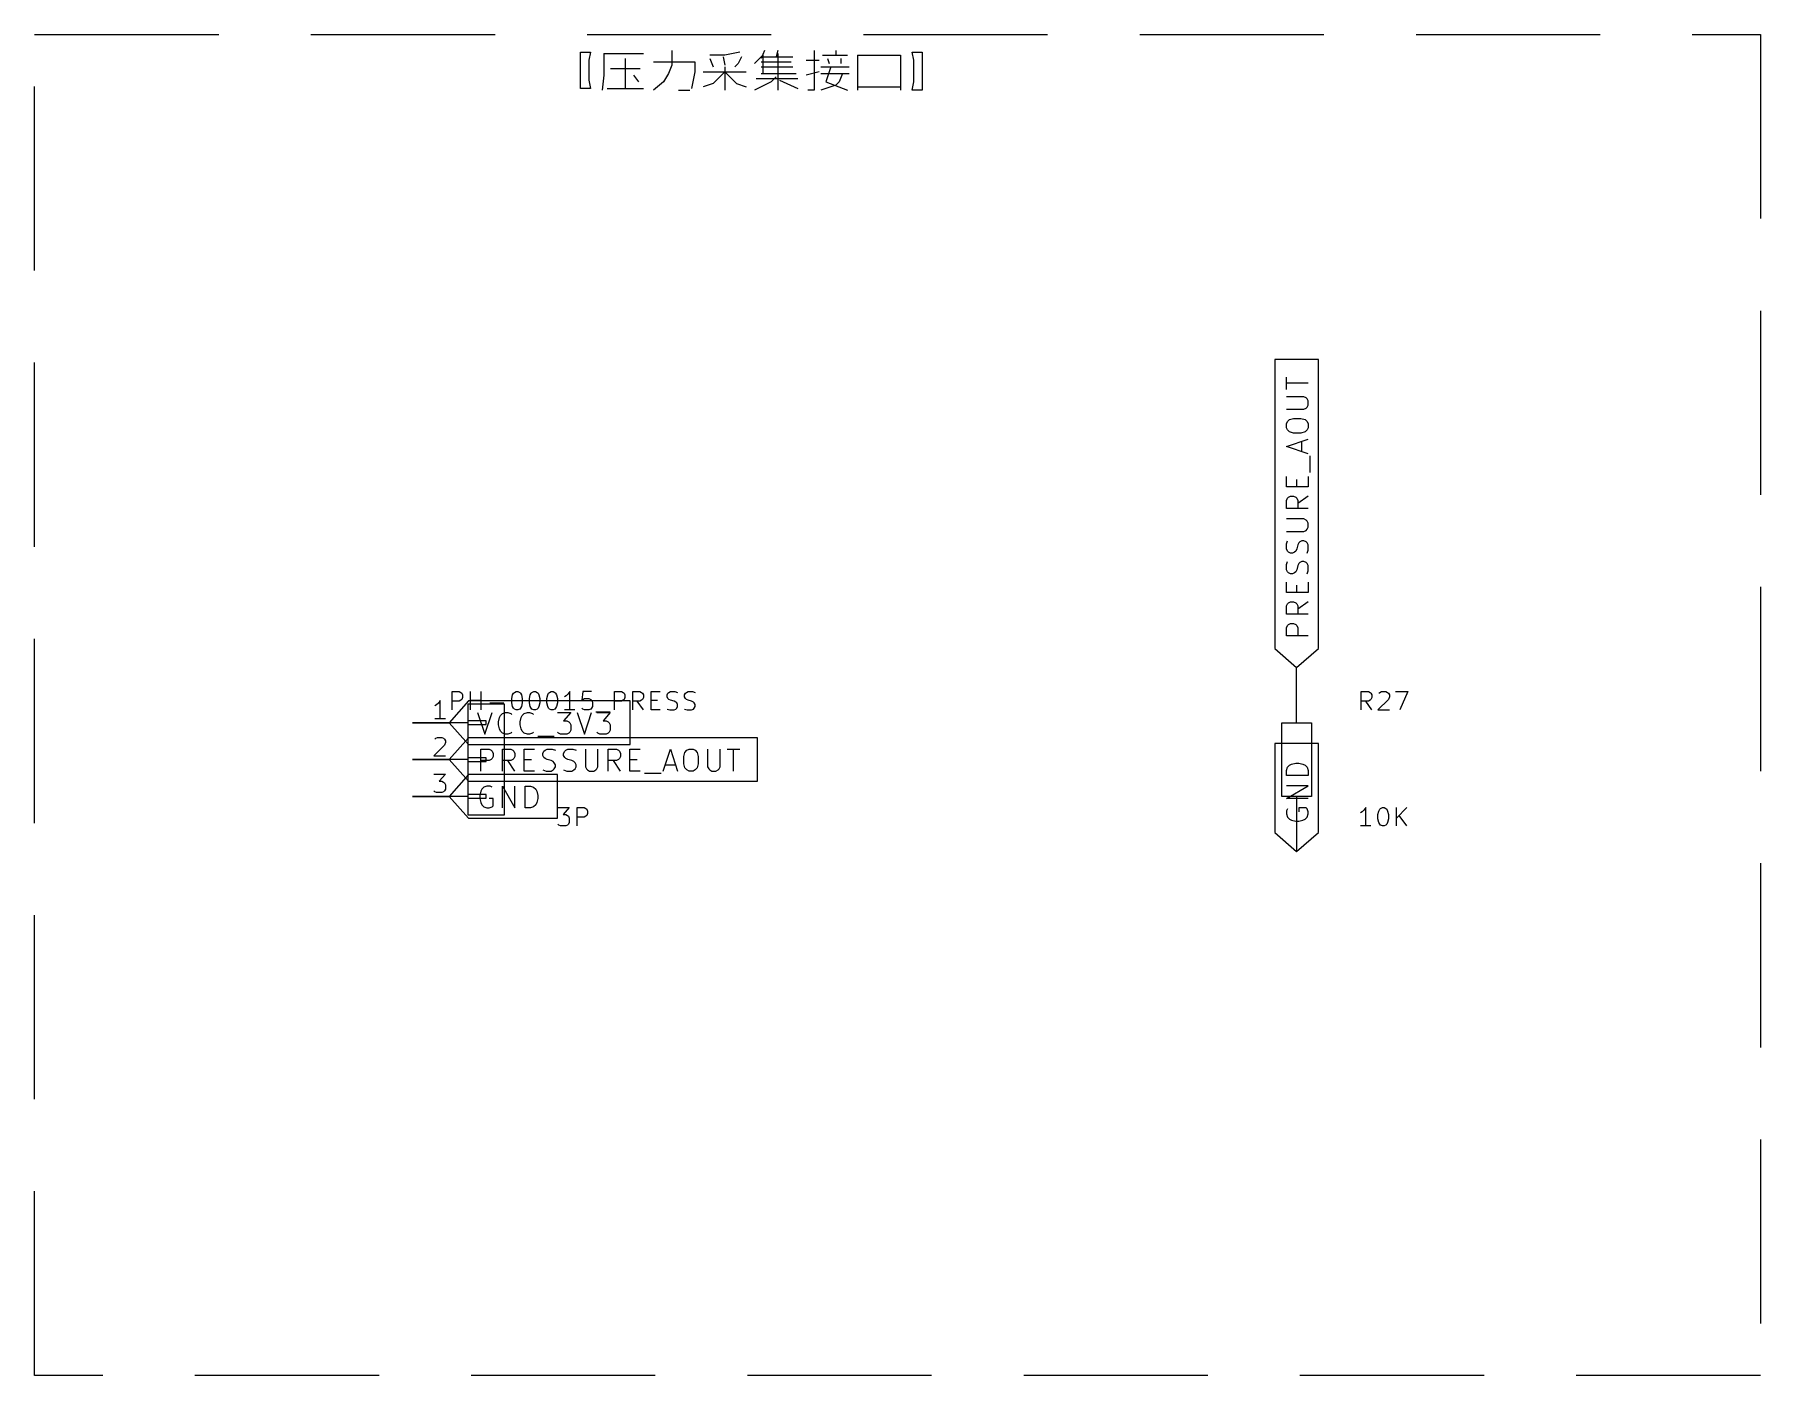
# Model space of a CAD drawing. Extents: x 0.4 to 37.4, y -23 to -0.4.
# Drawn here: x 17.874 to 22.559, y -12.872 to -9.231 of the extents above; entities that cross this region are included whole.
import ezdxf

# ---------------------------------------------------------------- set-up
doc = ezdxf.new("R2010")
doc.units = 0
doc.header["$MEASUREMENT"] = 0
doc.linetypes.add('DASHED', pattern=[0.75, 0.5, -0.25])
for name, color, linetype in [('BLUE3', 171, 'CONTINUOUS'), ('CYAN2', 4, 'CONTINUOUS'), ('GREEN3', 91, 'CONTINUOUS'), ('LYELLOW', 51, 'CONTINUOUS'), ('RED2', 1, 'CONTINUOUS'), ('RED3', 11, 'CONTINUOUS')]:
    doc.layers.add(name, color=color, linetype=linetype)

msp = doc.modelspace()

# ---------------------------------------------------------------- linework, layer by layer
at = {"layer": 'BLUE3', "linetype": 'DASHED'}
for p, q in [((17.874, -9.2315), (22.5591, -9.2315)), ((17.874, -12.8724), (17.874, -9.2315)), ((22.5591, -9.2315), (22.5591, -12.8724)), ((22.5591, -12.8724), (17.874, -12.8724))]:
    msp.add_line(p, q, dxfattribs=at)
at = {"layer": 'BLUE3', "linetype": 'CONTINUOUS'}
for p, q in [((19.6037, -9.2745), (19.6037, -9.315)), ((19.8557, -9.2745), (19.8467, -9.297)), ((19.8917, -9.2745), (19.8872, -9.2925)), ((19.9907, -9.2745), (19.9907, -9.3825)), ((20.0492, -9.2745), (20.0492, -9.288)), ((19.3562, -9.279), (19.3832, -9.279)), ((19.3562, -9.378), (19.3562, -9.279)), ((19.3832, -9.279), (19.3787, -9.3015)), ((19.3787, -9.3015), (19.3787, -9.3285)), ((19.4192, -9.2835), (19.5272, -9.2835)), ((19.4192, -9.2835), (19.4192, -9.342)), ((19.4777, -9.297), (19.4777, -9.378)), ((19.5542, -9.306), (19.6667, -9.306)), ((19.6037, -9.315), (19.5947, -9.3375)), ((19.6667, -9.306), (19.6667, -9.333)), ((19.7477, -9.288), (19.7072, -9.288)), ((19.7072, -9.297), (19.7162, -9.3195)), ((19.7432, -9.2925), (19.7477, -9.315)), ((19.7882, -9.279), (19.7477, -9.288)), ((19.7477, -9.3195), (19.7477, -9.3825)), ((19.7837, -9.3105), (19.7747, -9.3195)), ((19.7927, -9.2925), (19.7837, -9.3105)), ((19.8512, -9.288), (19.8287, -9.3105)), ((19.8467, -9.2925), (19.9322, -9.2925)), ((19.8467, -9.306), (19.9277, -9.306)), ((19.8467, -9.3195), (19.9322, -9.3195)), ((19.8512, -9.288), (19.8512, -9.3375)), ((19.8917, -9.2835), (19.8917, -9.3825)), ((19.9682, -9.3015), (20.0042, -9.3015)), ((20.0087, -9.3195), (20.0852, -9.3195)), ((20.0132, -9.288), (20.0807, -9.288)), ((20.0357, -9.3195), (20.0222, -9.36)), ((20.0267, -9.297), (20.0312, -9.3105)), ((20.0627, -9.297), (20.0627, -9.3105)), ((20.1076, -9.288), (20.1076, -9.3825)), ((20.1076, -9.288), (20.2246, -9.288)), ((20.2246, -9.288), (20.2246, -9.3825)), ((20.2561, -9.279), (20.2831, -9.279)), ((20.2606, -9.3015), (20.2561, -9.279)), ((20.2606, -9.36), (20.2606, -9.3015)), ((20.2831, -9.279), (20.2831, -9.3825)), ((19.3787, -9.3285), (19.3787, -9.3555)), ((19.3787, -9.3555), (19.3832, -9.378)), ((19.4192, -9.342), (19.4147, -9.3825)), ((19.4372, -9.324), (19.5182, -9.324)), ((19.5002, -9.342), (19.5137, -9.36)), ((19.5812, -9.36), (19.5542, -9.3825)), ((19.5947, -9.3375), (19.5812, -9.36)), ((19.6667, -9.333), (19.6577, -9.378)), ((19.6892, -9.333), (19.8062, -9.333)), ((19.7162, -9.3645), (19.6892, -9.3735)), ((19.7477, -9.333), (19.7162, -9.3645)), ((19.7477, -9.333), (19.7792, -9.3645)), ((19.7792, -9.3645), (19.8062, -9.3735)), ((19.8737, -9.36), (19.8287, -9.3825)), ((19.8332, -9.351), (19.9457, -9.351)), ((19.8467, -9.3375), (19.9412, -9.3375)), ((19.8872, -9.3465), (19.8737, -9.36)), ((19.8962, -9.3555), (19.9457, -9.378)), ((20.0042, -9.333), (19.9682, -9.342)), ((20.0087, -9.3375), (20.0852, -9.3375)), ((20.0492, -9.369), (20.0087, -9.3825)), ((20.0222, -9.36), (20.0807, -9.3825)), ((20.0582, -9.36), (20.0492, -9.369)), ((20.0672, -9.3375), (20.0582, -9.36)), ((20.2561, -9.3825), (20.2606, -9.36)), ((19.3832, -9.378), (19.3562, -9.378)), ((19.4282, -9.378), (19.5272, -9.378)), ((19.6217, -9.3825), (19.6532, -9.3825)), ((19.9907, -9.3825), (19.9727, -9.3825)), ((20.1076, -9.3735), (20.2246, -9.3735)), ((20.2831, -9.3825), (20.2561, -9.3825))]:
    msp.add_line(p, q, dxfattribs=at)
at = {"layer": 'CYAN2', "linetype": 'CONTINUOUS'}
for p, q in [((19.0076, -11.0653), (19.0076, -11.0153)), ((19.0076, -11.0153), (19.0267, -11.0153)), ((19.0267, -11.0415), (19.0076, -11.0415)), ((19.0267, -11.0153), (19.0315, -11.0177)), ((19.0315, -11.0391), (19.0267, -11.0415)), ((19.0315, -11.0177), (19.0338, -11.0201)), ((19.0338, -11.0368), (19.0315, -11.0391)), ((19.0338, -11.0201), (19.0362, -11.0248)), ((19.0362, -11.032), (19.0338, -11.0368)), ((19.0362, -11.0248), (19.0362, -11.032)), ((19.0576, -11.0653), (19.0576, -11.0153)), ((19.0576, -11.0391), (19.0862, -11.0391)), ((19.0862, -11.0653), (19.0862, -11.0153)), ((19.11, -11.0463), (19.1481, -11.0463)), ((19.1696, -11.0344), (19.1719, -11.0248)), ((19.1696, -11.0463), (19.1696, -11.0344)), ((19.1719, -11.0558), (19.1696, -11.0463)), ((19.1719, -11.0248), (19.1743, -11.0201)), ((19.1743, -11.0606), (19.1719, -11.0558)), ((19.1743, -11.0201), (19.1767, -11.0177)), ((19.1767, -11.0177), (19.1815, -11.0153)), ((19.1815, -11.0153), (19.1862, -11.0153)), ((19.1862, -11.0153), (19.191, -11.0177)), ((19.191, -11.0177), (19.1934, -11.0201)), ((19.1934, -11.0201), (19.1957, -11.0248)), ((19.1957, -11.0558), (19.1934, -11.0606)), ((19.1957, -11.0248), (19.1981, -11.0344)), ((19.1981, -11.0463), (19.1957, -11.0558)), ((19.1981, -11.0344), (19.1981, -11.0463)), ((19.2172, -11.0344), (19.2196, -11.0248)), ((19.2172, -11.0463), (19.2172, -11.0344)), ((19.2196, -11.0558), (19.2172, -11.0463)), ((19.2196, -11.0248), (19.2219, -11.0201)), ((19.2219, -11.0606), (19.2196, -11.0558)), ((19.2219, -11.0201), (19.2243, -11.0177)), ((19.2243, -11.0177), (19.2291, -11.0153)), ((19.2291, -11.0153), (19.2338, -11.0153)), ((19.2338, -11.0153), (19.2386, -11.0177)), ((19.2386, -11.0177), (19.241, -11.0201)), ((19.241, -11.0201), (19.2434, -11.0248)), ((19.2434, -11.0558), (19.241, -11.0606)), ((19.2434, -11.0248), (19.2457, -11.0344)), ((19.2457, -11.0463), (19.2434, -11.0558)), ((19.2457, -11.0344), (19.2457, -11.0463)), ((19.2648, -11.0344), (19.2672, -11.0248)), ((19.2648, -11.0463), (19.2648, -11.0344)), ((19.2672, -11.0558), (19.2648, -11.0463)), ((19.2672, -11.0248), (19.2696, -11.0201)), ((19.2696, -11.0606), (19.2672, -11.0558)), ((19.2696, -11.0201), (19.2719, -11.0177)), ((19.2719, -11.0177), (19.2767, -11.0153)), ((19.2767, -11.0153), (19.2815, -11.0153)), ((19.2815, -11.0153), (19.2862, -11.0177)), ((19.2862, -11.0177), (19.2886, -11.0201)), ((19.2886, -11.0201), (19.291, -11.0248)), ((19.291, -11.0558), (19.2886, -11.0606)), ((19.291, -11.0248), (19.2934, -11.0344)), ((19.2934, -11.0463), (19.291, -11.0558)), ((19.2934, -11.0344), (19.2934, -11.0463)), ((19.3172, -11.0272), (19.3124, -11.0296)), ((19.3219, -11.0225), (19.3172, -11.0272)), ((19.3267, -11.0153), (19.3219, -11.0225)), ((19.3267, -11.0653), (19.3267, -11.0153)), ((19.3624, -11.0153), (19.36, -11.0391)), ((19.36, -11.0391), (19.3624, -11.0368)), ((19.3862, -11.0153), (19.3624, -11.0153)), ((19.3624, -11.0368), (19.3672, -11.0344)), ((19.3672, -11.0344), (19.3791, -11.0344)), ((19.3791, -11.0344), (19.3838, -11.0368)), ((19.3838, -11.0368), (19.3862, -11.0391)), ((19.3862, -11.0391), (19.3886, -11.0439)), ((19.3886, -11.0558), (19.3862, -11.0606)), ((19.3886, -11.0439), (19.3886, -11.0558)), ((19.4481, -11.0653), (19.4481, -11.0153)), ((19.4481, -11.0153), (19.4672, -11.0153)), ((19.4672, -11.0415), (19.4481, -11.0415)), ((19.4672, -11.0153), (19.4719, -11.0177)), ((19.4719, -11.0391), (19.4672, -11.0415)), ((19.4719, -11.0177), (19.4743, -11.0201)), ((19.4743, -11.0368), (19.4719, -11.0391)), ((19.4743, -11.0201), (19.4767, -11.0248)), ((19.4767, -11.032), (19.4743, -11.0368)), ((19.4767, -11.0248), (19.4767, -11.032)), ((19.4981, -11.0653), (19.4981, -11.0153)), ((19.4981, -11.0153), (19.5172, -11.0153)), ((19.5172, -11.0415), (19.4981, -11.0415)), ((19.5267, -11.0653), (19.51, -11.0415)), ((19.5172, -11.0153), (19.5219, -11.0177)), ((19.5219, -11.0391), (19.5172, -11.0415)), ((19.5219, -11.0177), (19.5243, -11.0201)), ((19.5243, -11.0368), (19.5219, -11.0391)), ((19.5243, -11.0201), (19.5267, -11.0248)), ((19.5267, -11.032), (19.5243, -11.0368)), ((19.5267, -11.0248), (19.5267, -11.032)), ((19.5481, -11.0653), (19.5481, -11.0153)), ((19.5481, -11.0153), (19.5719, -11.0153)), ((19.5481, -11.0391), (19.5648, -11.0391)), ((19.591, -11.0248), (19.5934, -11.0201)), ((19.591, -11.0296), (19.591, -11.0248)), ((19.5934, -11.0344), (19.591, -11.0296)), ((19.5934, -11.0201), (19.5957, -11.0177)), ((19.5957, -11.0368), (19.5934, -11.0344)), ((19.5957, -11.0177), (19.6005, -11.0153)), ((19.6005, -11.0391), (19.5957, -11.0368)), ((19.6005, -11.0153), (19.6124, -11.0153)), ((19.61, -11.0415), (19.6005, -11.0391)), ((19.6148, -11.0439), (19.61, -11.0415)), ((19.6124, -11.0153), (19.6196, -11.0177)), ((19.6172, -11.0463), (19.6148, -11.0439)), ((19.6196, -11.051), (19.6172, -11.0463)), ((19.6172, -11.0606), (19.6196, -11.0558)), ((19.6196, -11.0558), (19.6196, -11.051)), ((19.6386, -11.0248), (19.641, -11.0201)), ((19.6386, -11.0296), (19.6386, -11.0248)), ((19.641, -11.0344), (19.6386, -11.0296)), ((19.641, -11.0201), (19.6434, -11.0177)), ((19.6434, -11.0368), (19.641, -11.0344)), ((19.6434, -11.0177), (19.6481, -11.0153)), ((19.6481, -11.0391), (19.6434, -11.0368)), ((19.6481, -11.0153), (19.66, -11.0153)), ((19.6576, -11.0415), (19.6481, -11.0391)), ((19.6624, -11.0439), (19.6576, -11.0415)), ((19.66, -11.0153), (19.6672, -11.0177)), ((19.6648, -11.0463), (19.6624, -11.0439)), ((19.6672, -11.051), (19.6648, -11.0463)), ((19.6648, -11.0606), (19.6672, -11.0558)), ((19.6672, -11.0558), (19.6672, -11.051)), ((21.4755, -11.0653), (21.4755, -11.0153)), ((21.4755, -11.0153), (21.4946, -11.0153)), ((21.4946, -11.0415), (21.4755, -11.0415)), ((21.5041, -11.0653), (21.4874, -11.0415)), ((21.4946, -11.0153), (21.4993, -11.0177)), ((21.4993, -11.0391), (21.4946, -11.0415)), ((21.4993, -11.0177), (21.5017, -11.0201)), ((21.5017, -11.0368), (21.4993, -11.0391)), ((21.5017, -11.0201), (21.5041, -11.0248)), ((21.5041, -11.032), (21.5017, -11.0368)), ((21.5041, -11.0248), (21.5041, -11.032)), ((21.5493, -11.0368), (21.5207, -11.0653)), ((21.5231, -11.0201), (21.5255, -11.0177)), ((21.5255, -11.0177), (21.5303, -11.0153)), ((21.5303, -11.0153), (21.5422, -11.0153)), ((21.5422, -11.0153), (21.5469, -11.0177)), ((21.5469, -11.0177), (21.5493, -11.0201)), ((21.5493, -11.0201), (21.5517, -11.0248)), ((21.5517, -11.0296), (21.5493, -11.0368)), ((21.5517, -11.0248), (21.5517, -11.0296)), ((21.5684, -11.0153), (21.6017, -11.0153)), ((21.6017, -11.0153), (21.5803, -11.0653)), ((19.1767, -11.0629), (19.1743, -11.0606)), ((19.1815, -11.0653), (19.1767, -11.0629)), ((19.1862, -11.0653), (19.1815, -11.0653)), ((19.191, -11.0629), (19.1862, -11.0653)), ((19.1934, -11.0606), (19.191, -11.0629)), ((19.2243, -11.0629), (19.2219, -11.0606)), ((19.2291, -11.0653), (19.2243, -11.0629)), ((19.2338, -11.0653), (19.2291, -11.0653)), ((19.2386, -11.0629), (19.2338, -11.0653)), ((19.241, -11.0606), (19.2386, -11.0629)), ((19.2719, -11.0629), (19.2696, -11.0606)), ((19.2767, -11.0653), (19.2719, -11.0629)), ((19.2815, -11.0653), (19.2767, -11.0653)), ((19.2862, -11.0629), (19.2815, -11.0653)), ((19.2886, -11.0606), (19.2862, -11.0629)), ((19.341, -11.0653), (19.3124, -11.0653)), ((19.3624, -11.0629), (19.36, -11.0606)), ((19.3672, -11.0653), (19.3624, -11.0629)), ((19.3791, -11.0653), (19.3672, -11.0653)), ((19.3838, -11.0629), (19.3791, -11.0653)), ((19.3862, -11.0606), (19.3838, -11.0629)), ((19.3981, -11.0701), (19.4362, -11.0701)), ((19.5719, -11.0653), (19.5481, -11.0653)), ((19.591, -11.0629), (19.5981, -11.0653)), ((19.5981, -11.0653), (19.61, -11.0653)), ((19.61, -11.0653), (19.6148, -11.0629)), ((19.6148, -11.0629), (19.6172, -11.0606)), ((19.6386, -11.0629), (19.6457, -11.0653)), ((19.6457, -11.0653), (19.6576, -11.0653)), ((19.6576, -11.0653), (19.6624, -11.0629)), ((19.6624, -11.0629), (19.6648, -11.0606)), ((21.5207, -11.0653), (21.5517, -11.0653)), ((19.2946, -11.3303), (19.3255, -11.3303)), ((19.3255, -11.3303), (19.3088, -11.3493)), ((19.3469, -11.3803), (19.3469, -11.3303)), ((19.3469, -11.3303), (19.366, -11.3303)), ((19.366, -11.3303), (19.3707, -11.3327)), ((19.3707, -11.3327), (19.3731, -11.335)), ((19.3731, -11.335), (19.3755, -11.3398)), ((21.4826, -11.3374), (21.4779, -11.3422)), ((21.4874, -11.3303), (21.4826, -11.3374)), ((21.4874, -11.3803), (21.4874, -11.3303)), ((21.5231, -11.3398), (21.5255, -11.335)), ((21.5255, -11.335), (21.5279, -11.3327)), ((21.5279, -11.3327), (21.5326, -11.3303)), ((21.5326, -11.3303), (21.5374, -11.3303)), ((21.5374, -11.3303), (21.5422, -11.3327)), ((21.5422, -11.3327), (21.5446, -11.335)), ((21.5446, -11.335), (21.5469, -11.3398)), ((21.5707, -11.3803), (21.5707, -11.3303)), ((21.5993, -11.3303), (21.5707, -11.3589)), ((19.2969, -11.3779), (19.2946, -11.3755)), ((19.3017, -11.3803), (19.2969, -11.3779)), ((19.316, -11.3803), (19.3017, -11.3803)), ((19.3088, -11.3493), (19.316, -11.3493)), ((19.316, -11.3493), (19.3207, -11.3517)), ((19.3207, -11.3779), (19.316, -11.3803)), ((19.3207, -11.3517), (19.3231, -11.3541)), ((19.3231, -11.3755), (19.3207, -11.3779)), ((19.3231, -11.3541), (19.3255, -11.3589)), ((19.3255, -11.3708), (19.3231, -11.3755)), ((19.3255, -11.3589), (19.3255, -11.3708)), ((19.366, -11.3565), (19.3469, -11.3565)), ((19.3707, -11.3541), (19.366, -11.3565)), ((19.3731, -11.3517), (19.3707, -11.3541)), ((19.3755, -11.347), (19.3731, -11.3517)), ((19.3755, -11.3398), (19.3755, -11.347)), ((21.4779, -11.3422), (21.4731, -11.3446)), ((21.5017, -11.3803), (21.4731, -11.3803)), ((21.5207, -11.3493), (21.5231, -11.3398)), ((21.5207, -11.3612), (21.5207, -11.3493)), ((21.5231, -11.3708), (21.5207, -11.3612)), ((21.5255, -11.3755), (21.5231, -11.3708)), ((21.5279, -11.3779), (21.5255, -11.3755)), ((21.5326, -11.3803), (21.5279, -11.3779)), ((21.5374, -11.3803), (21.5326, -11.3803)), ((21.5422, -11.3779), (21.5374, -11.3803)), ((21.5446, -11.3755), (21.5422, -11.3779)), ((21.5469, -11.3708), (21.5446, -11.3755)), ((21.5469, -11.3398), (21.5493, -11.3493)), ((21.5493, -11.3612), (21.5469, -11.3708)), ((21.5493, -11.3493), (21.5493, -11.3612)), ((21.5993, -11.3803), (21.5779, -11.3517))]:
    msp.add_line(p, q, dxfattribs=at)
at = {"layer": 'GREEN3', "linetype": 'CONTINUOUS'}
for p, q in [((21.3, -11.05), (21.3, -10.95)), ((18.9, -11.1), (19, -11.1)), ((18.9, -11.2), (19, -11.2)), ((18.9, -11.3), (19, -11.3)), ((21.3, -11.35), (21.3, -11.45))]:
    msp.add_line(p, q, dxfattribs=at)
at = {"layer": 'LYELLOW', "linetype": 'CONTINUOUS'}
for p, q in [((19.05, -11.05), (19.05, -11.35)), ((19.15, -11.05), (19.05, -11.05)), ((19.15, -11.35), (19.15, -11.05)), ((19.05, -11.35), (19.15, -11.35))]:
    msp.add_line(p, q, dxfattribs=at)
at = {"layer": 'RED2', "linetype": 'CONTINUOUS'}
for p, q in [((21.3, -10.1136), (21.2409, -10.1136)), ((21.2409, -10.1136), (21.2409, -10.8983)), ((21.3591, -10.1136), (21.3, -10.1136)), ((21.3591, -10.8983), (21.3591, -10.1136)), ((21.2721, -10.1954), (21.2721, -10.1616)), ((21.3312, -10.1785), (21.2721, -10.1785)), ((21.3199, -10.215), (21.2721, -10.215)), ((21.2721, -10.2488), (21.3199, -10.2488)), ((21.3255, -10.2179), (21.3199, -10.215)), ((21.3199, -10.2488), (21.3255, -10.246)), ((21.3283, -10.2207), (21.3255, -10.2179)), ((21.3255, -10.246), (21.3283, -10.2432)), ((21.3312, -10.2263), (21.3283, -10.2207)), ((21.3283, -10.2432), (21.3312, -10.2375)), ((21.3312, -10.2375), (21.3312, -10.2263)), ((21.2721, -10.2882), (21.2749, -10.2825)), ((21.2721, -10.2994), (21.2721, -10.2882)), ((21.2749, -10.305), (21.2721, -10.2994)), ((21.2749, -10.2825), (21.2805, -10.2769)), ((21.2805, -10.3107), (21.2749, -10.305)), ((21.2805, -10.2769), (21.2918, -10.2741)), ((21.2918, -10.2741), (21.3115, -10.2741)), ((21.3115, -10.2741), (21.3227, -10.2769)), ((21.3227, -10.2769), (21.3283, -10.2825)), ((21.3283, -10.305), (21.3227, -10.3107)), ((21.3283, -10.2825), (21.3312, -10.2882)), ((21.3312, -10.2994), (21.3283, -10.305)), ((21.3312, -10.2882), (21.3312, -10.2994)), ((21.2721, -10.35), (21.3312, -10.3303)), ((21.3312, -10.3697), (21.2721, -10.35)), ((21.2918, -10.3135), (21.2805, -10.3107)), ((21.3115, -10.3135), (21.2918, -10.3135)), ((21.3227, -10.3107), (21.3115, -10.3135)), ((21.3143, -10.3641), (21.3143, -10.336)), ((21.3368, -10.4203), (21.3368, -10.3753)), ((21.2721, -10.4597), (21.2721, -10.4316)), ((21.3002, -10.4597), (21.3002, -10.44)), ((21.3312, -10.4316), (21.3312, -10.4597)), ((21.3312, -10.4597), (21.2721, -10.4597)), ((21.2721, -10.4963), (21.2749, -10.4906)), ((21.2749, -10.4906), (21.2777, -10.4878)), ((21.2777, -10.4878), (21.2833, -10.485)), ((21.2833, -10.485), (21.2918, -10.485)), ((21.2918, -10.485), (21.2974, -10.4878)), ((21.2974, -10.4878), (21.3002, -10.4906)), ((21.3002, -10.4906), (21.303, -10.4963)), ((21.3312, -10.485), (21.303, -10.5047)), ((21.2721, -10.5188), (21.2721, -10.4963)), ((21.3312, -10.5188), (21.2721, -10.5188)), ((21.303, -10.4963), (21.303, -10.5188)), ((21.3199, -10.5469), (21.2721, -10.5469)), ((21.2721, -10.5806), (21.3199, -10.5806)), ((21.3255, -10.5497), (21.3199, -10.5469)), ((21.3199, -10.5806), (21.3255, -10.5778)), ((21.3283, -10.5525), (21.3255, -10.5497)), ((21.3255, -10.5778), (21.3283, -10.575)), ((21.3312, -10.5581), (21.3283, -10.5525)), ((21.3283, -10.575), (21.3312, -10.5694)), ((21.3312, -10.5694), (21.3312, -10.5581)), ((21.2721, -10.6144), (21.2749, -10.6059)), ((21.2721, -10.6284), (21.2721, -10.6144)), ((21.2749, -10.6341), (21.2721, -10.6284)), ((21.2777, -10.6369), (21.2749, -10.6341)), ((21.2974, -10.6341), (21.2946, -10.6369)), ((21.3002, -10.6284), (21.2974, -10.6341)), ((21.303, -10.6172), (21.3002, -10.6284)), ((21.3058, -10.6116), (21.303, -10.6172)), ((21.3087, -10.6087), (21.3058, -10.6116)), ((21.3143, -10.6059), (21.3087, -10.6087)), ((21.3199, -10.6059), (21.3143, -10.6059)), ((21.3255, -10.6087), (21.3199, -10.6059)), ((21.3283, -10.6116), (21.3255, -10.6087)), ((21.3312, -10.6172), (21.3283, -10.6116)), ((21.3283, -10.6397), (21.3312, -10.6312)), ((21.3312, -10.6312), (21.3312, -10.6172)), ((21.2721, -10.6706), (21.2749, -10.6622)), ((21.2721, -10.6847), (21.2721, -10.6706)), ((21.2833, -10.6397), (21.2777, -10.6369)), ((21.289, -10.6397), (21.2833, -10.6397)), ((21.2946, -10.6369), (21.289, -10.6397)), ((21.303, -10.6734), (21.3002, -10.6847)), ((21.3058, -10.6678), (21.303, -10.6734)), ((21.3087, -10.665), (21.3058, -10.6678)), ((21.3143, -10.6622), (21.3087, -10.665)), ((21.3199, -10.6622), (21.3143, -10.6622)), ((21.3255, -10.665), (21.3199, -10.6622)), ((21.3283, -10.6678), (21.3255, -10.665)), ((21.3312, -10.6734), (21.3283, -10.6678)), ((21.3312, -10.6875), (21.3312, -10.6734)), ((21.2749, -10.6903), (21.2721, -10.6847)), ((21.2721, -10.7465), (21.2721, -10.7184)), ((21.2777, -10.6931), (21.2749, -10.6903)), ((21.2833, -10.6959), (21.2777, -10.6931)), ((21.289, -10.6959), (21.2833, -10.6959)), ((21.2946, -10.6931), (21.289, -10.6959)), ((21.2974, -10.6903), (21.2946, -10.6931)), ((21.3002, -10.6847), (21.2974, -10.6903)), ((21.3002, -10.7465), (21.3002, -10.7269)), ((21.3283, -10.6959), (21.3312, -10.6875)), ((21.3312, -10.7184), (21.3312, -10.7465)), ((21.3312, -10.7465), (21.2721, -10.7465)), ((21.2749, -10.7775), (21.2777, -10.7747)), ((21.2777, -10.7747), (21.2833, -10.7718)), ((21.2833, -10.7718), (21.2918, -10.7718)), ((21.2918, -10.7718), (21.2974, -10.7747)), ((21.2974, -10.7747), (21.3002, -10.7775)), ((21.3312, -10.7718), (21.303, -10.7915)), ((21.2721, -10.7831), (21.2749, -10.7775)), ((21.2721, -10.8056), (21.2721, -10.7831)), ((21.3312, -10.8056), (21.2721, -10.8056)), ((21.3002, -10.7775), (21.303, -10.7831)), ((21.303, -10.7831), (21.303, -10.8056)), ((21.2721, -10.8421), (21.2749, -10.8365)), ((21.2721, -10.8646), (21.2721, -10.8421)), ((21.3312, -10.8646), (21.2721, -10.8646)), ((21.2749, -10.8365), (21.2777, -10.8337)), ((21.2777, -10.8337), (21.2833, -10.8309)), ((21.2833, -10.8309), (21.2918, -10.8309)), ((21.2918, -10.8309), (21.2974, -10.8337)), ((21.2974, -10.8337), (21.3002, -10.8365)), ((21.3002, -10.8365), (21.303, -10.8421)), ((21.303, -10.8421), (21.303, -10.8646)), ((21.2409, -10.8983), (21.3, -10.95)), ((21.3, -10.95), (21.3591, -10.8983)), ((19.0517, -11.0409), (19, -11.1)), ((19.05, -11.05), (19.05, -11.35)), ((19.15, -11.05), (19.05, -11.05)), ((19.4905, -11.0409), (19.0517, -11.0409)), ((19.15, -11.35), (19.15, -11.05)), ((19.4905, -11.1), (19.4905, -11.0409)), ((21.3, -11.1), (21.3, -11.05)), ((19.05, -11.1), (18.9, -11.1)), ((19, -11.1), (19.0517, -11.1591)), ((19.05, -11.095), (19.05, -11.105)), ((19.1, -11.095), (19.05, -11.095)), ((19.0769, -11.0721), (19.0966, -11.1312)), ((19.0966, -11.1312), (19.1163, -11.0721)), ((19.1, -11.105), (19.1, -11.095)), ((19.1332, -11.0974), (19.136, -11.0862)), ((19.1332, -11.1058), (19.1332, -11.0974)), ((19.136, -11.0862), (19.1388, -11.0805)), ((19.1388, -11.0805), (19.1444, -11.0749)), ((19.1444, -11.0749), (19.1528, -11.0721)), ((19.1528, -11.0721), (19.1585, -11.0721)), ((19.1585, -11.0721), (19.1669, -11.0749)), ((19.1669, -11.0749), (19.1697, -11.0777)), ((19.1922, -11.0974), (19.195, -11.0862)), ((19.1922, -11.1058), (19.1922, -11.0974)), ((19.195, -11.0862), (19.1978, -11.0805)), ((19.1978, -11.0805), (19.2035, -11.0749)), ((19.2035, -11.0749), (19.2119, -11.0721)), ((19.2119, -11.0721), (19.2175, -11.0721)), ((19.2175, -11.0721), (19.226, -11.0749)), ((19.226, -11.0749), (19.2288, -11.0777)), ((19.2934, -11.0721), (19.33, -11.0721)), ((19.33, -11.0721), (19.3103, -11.0946)), ((19.3103, -11.0946), (19.3188, -11.0946)), ((19.3188, -11.0946), (19.3244, -11.0974)), ((19.3244, -11.0974), (19.3272, -11.1002)), ((19.3272, -11.1002), (19.33, -11.1058)), ((19.3469, -11.0721), (19.3666, -11.1312)), ((19.3666, -11.1312), (19.3863, -11.0721)), ((19.4003, -11.0721), (19.4369, -11.0721)), ((19.4369, -11.0721), (19.4172, -11.0946)), ((19.4172, -11.0946), (19.4256, -11.0946)), ((19.4256, -11.0946), (19.4312, -11.0974)), ((19.4312, -11.0974), (19.4341, -11.1002)), ((19.4341, -11.1002), (19.4369, -11.1058)), ((19.4905, -11.1591), (19.4905, -11.1)), ((21.26, -11.3), (21.26, -11.1)), ((21.26, -11.1), (21.34, -11.1)), ((21.34, -11.1), (21.34, -11.3)), ((19.0517, -11.1409), (19, -11.2)), ((19.05, -11.105), (19.1, -11.105)), ((19.8364, -11.1409), (19.0517, -11.1409)), ((19.136, -11.1171), (19.1332, -11.1058)), ((19.1388, -11.1227), (19.136, -11.1171)), ((19.1444, -11.1283), (19.1388, -11.1227)), ((19.1528, -11.1312), (19.1444, -11.1283)), ((19.1585, -11.1312), (19.1528, -11.1312)), ((19.1669, -11.1283), (19.1585, -11.1312)), ((19.1697, -11.1255), (19.1669, -11.1283)), ((19.195, -11.1171), (19.1922, -11.1058)), ((19.1978, -11.1227), (19.195, -11.1171)), ((19.2035, -11.1283), (19.1978, -11.1227)), ((19.2119, -11.1312), (19.2035, -11.1283)), ((19.2175, -11.1312), (19.2119, -11.1312)), ((19.226, -11.1283), (19.2175, -11.1312)), ((19.2288, -11.1255), (19.226, -11.1283)), ((19.24, -11.1368), (19.285, -11.1368)), ((19.2963, -11.1283), (19.2934, -11.1255)), ((19.3019, -11.1312), (19.2963, -11.1283)), ((19.3188, -11.1312), (19.3019, -11.1312)), ((19.3244, -11.1283), (19.3188, -11.1312)), ((19.3272, -11.1255), (19.3244, -11.1283)), ((19.33, -11.1199), (19.3272, -11.1255)), ((19.33, -11.1058), (19.33, -11.1199)), ((19.4031, -11.1283), (19.4003, -11.1255)), ((19.4087, -11.1312), (19.4031, -11.1283)), ((19.4256, -11.1312), (19.4087, -11.1312)), ((19.4312, -11.1283), (19.4256, -11.1312)), ((19.4341, -11.1255), (19.4312, -11.1283)), ((19.4369, -11.1199), (19.4341, -11.1255)), ((19.4369, -11.1058), (19.4369, -11.1199)), ((19.8364, -11.2), (19.8364, -11.1409)), ((19.05, -11.195), (19.05, -11.205)), ((19.1, -11.195), (19.05, -11.195)), ((19.0517, -11.1591), (19.4905, -11.1591)), ((19.0854, -11.2312), (19.0854, -11.1721)), ((19.0854, -11.1721), (19.1078, -11.1721)), ((19.1, -11.205), (19.1, -11.195)), ((19.1078, -11.1721), (19.1135, -11.1749)), ((19.1135, -11.1749), (19.1163, -11.1777)), ((19.1163, -11.1777), (19.1191, -11.1833)), ((19.1191, -11.1918), (19.1163, -11.1974)), ((19.1191, -11.1833), (19.1191, -11.1918)), ((19.1444, -11.2312), (19.1444, -11.1721)), ((19.1444, -11.1721), (19.1669, -11.1721)), ((19.1669, -11.1721), (19.1725, -11.1749)), ((19.1725, -11.1749), (19.1753, -11.1777)), ((19.1753, -11.1777), (19.1781, -11.1833)), ((19.1781, -11.1918), (19.1753, -11.1974)), ((19.1781, -11.1833), (19.1781, -11.1918)), ((19.2035, -11.2312), (19.2035, -11.1721)), ((19.2035, -11.1721), (19.2316, -11.1721)), ((19.2541, -11.1833), (19.2569, -11.1777)), ((19.2541, -11.189), (19.2541, -11.1833)), ((19.2569, -11.1946), (19.2541, -11.189)), ((19.2569, -11.1777), (19.2597, -11.1749)), ((19.2597, -11.1974), (19.2569, -11.1946)), ((19.2597, -11.1749), (19.2653, -11.1721)), ((19.2653, -11.1721), (19.2794, -11.1721)), ((19.2794, -11.1721), (19.2878, -11.1749)), ((19.3103, -11.1833), (19.3131, -11.1777)), ((19.3103, -11.189), (19.3103, -11.1833)), ((19.3131, -11.1946), (19.3103, -11.189)), ((19.3131, -11.1777), (19.3159, -11.1749)), ((19.3159, -11.1974), (19.3131, -11.1946)), ((19.3159, -11.1749), (19.3216, -11.1721)), ((19.3216, -11.1721), (19.3356, -11.1721)), ((19.3356, -11.1721), (19.3441, -11.1749)), ((19.3694, -11.1721), (19.3694, -11.2199)), ((19.4031, -11.2199), (19.4031, -11.1721)), ((19.4312, -11.2312), (19.4312, -11.1721)), ((19.4312, -11.1721), (19.4537, -11.1721)), ((19.4537, -11.1721), (19.4594, -11.1749)), ((19.4594, -11.1749), (19.4622, -11.1777)), ((19.4622, -11.1777), (19.465, -11.1833)), ((19.465, -11.1918), (19.4622, -11.1974)), ((19.465, -11.1833), (19.465, -11.1918)), ((19.4903, -11.2312), (19.4903, -11.1721)), ((19.4903, -11.1721), (19.5184, -11.1721)), ((19.5803, -11.2312), (19.6, -11.1721)), ((19.6, -11.1721), (19.6197, -11.2312)), ((19.6365, -11.1918), (19.6393, -11.1805)), ((19.6365, -11.2115), (19.6365, -11.1918)), ((19.6393, -11.1805), (19.645, -11.1749)), ((19.645, -11.1749), (19.6506, -11.1721)), ((19.6506, -11.1721), (19.6618, -11.1721)), ((19.6618, -11.1721), (19.6675, -11.1749)), ((19.6675, -11.1749), (19.6731, -11.1805)), ((19.6731, -11.1805), (19.6759, -11.1918)), ((19.6759, -11.1918), (19.6759, -11.2115)), ((19.7012, -11.1721), (19.7012, -11.2199)), ((19.735, -11.2199), (19.735, -11.1721)), ((19.7546, -11.1721), (19.7884, -11.1721)), ((19.7715, -11.2312), (19.7715, -11.1721)), ((21.3, -11.1563), (21.2409, -11.1563)), ((21.2409, -11.1563), (21.2409, -11.3983)), ((21.3591, -11.1563), (21.3, -11.1563)), ((21.3591, -11.3983), (21.3591, -11.1563)), ((19.05, -11.2), (18.9, -11.2)), ((19, -11.2), (19.0517, -11.2591)), ((19.0517, -11.2409), (19, -11.3)), ((19.05, -11.205), (19.1, -11.205)), ((19.2937, -11.2409), (19.0517, -11.2409)), ((19.1078, -11.203), (19.0854, -11.203)), ((19.1135, -11.2002), (19.1078, -11.203)), ((19.1163, -11.1974), (19.1135, -11.2002)), ((19.1669, -11.203), (19.1444, -11.203)), ((19.1781, -11.2312), (19.1585, -11.203)), ((19.1725, -11.2002), (19.1669, -11.203)), ((19.1753, -11.1974), (19.1725, -11.2002)), ((19.2035, -11.2002), (19.2231, -11.2002)), ((19.2316, -11.2312), (19.2035, -11.2312)), ((19.2541, -11.2283), (19.2625, -11.2312)), ((19.2653, -11.2002), (19.2597, -11.1974)), ((19.2625, -11.2312), (19.2766, -11.2312)), ((19.2766, -11.203), (19.2653, -11.2002)), ((19.2822, -11.2058), (19.2766, -11.203)), ((19.2766, -11.2312), (19.2822, -11.2283)), ((19.285, -11.2087), (19.2822, -11.2058)), ((19.2822, -11.2283), (19.285, -11.2255)), ((19.2878, -11.2143), (19.285, -11.2087)), ((19.285, -11.2255), (19.2878, -11.2199)), ((19.2878, -11.2199), (19.2878, -11.2143)), ((19.2937, -11.3), (19.2937, -11.2409)), ((19.3103, -11.2283), (19.3188, -11.2312)), ((19.3216, -11.2002), (19.3159, -11.1974)), ((19.3188, -11.2312), (19.3328, -11.2312)), ((19.3328, -11.203), (19.3216, -11.2002)), ((19.3384, -11.2058), (19.3328, -11.203)), ((19.3328, -11.2312), (19.3384, -11.2283)), ((19.3413, -11.2087), (19.3384, -11.2058)), ((19.3384, -11.2283), (19.3413, -11.2255)), ((19.3441, -11.2143), (19.3413, -11.2087)), ((19.3413, -11.2255), (19.3441, -11.2199)), ((19.3441, -11.2199), (19.3441, -11.2143)), ((19.3694, -11.2199), (19.3722, -11.2255)), ((19.3722, -11.2255), (19.375, -11.2283)), ((19.375, -11.2283), (19.3806, -11.2312)), ((19.3806, -11.2312), (19.3919, -11.2312)), ((19.3919, -11.2312), (19.3975, -11.2283)), ((19.3975, -11.2283), (19.4003, -11.2255)), ((19.4003, -11.2255), (19.4031, -11.2199)), ((19.4537, -11.203), (19.4312, -11.203)), ((19.465, -11.2312), (19.4453, -11.203)), ((19.4594, -11.2002), (19.4537, -11.203)), ((19.4622, -11.1974), (19.4594, -11.2002)), ((19.4903, -11.2002), (19.51, -11.2002)), ((19.5184, -11.2312), (19.4903, -11.2312)), ((19.5297, -11.2368), (19.5747, -11.2368)), ((19.5859, -11.2143), (19.614, -11.2143)), ((19.6393, -11.2227), (19.6365, -11.2115)), ((19.645, -11.2283), (19.6393, -11.2227)), ((19.6506, -11.2312), (19.645, -11.2283)), ((19.6618, -11.2312), (19.6506, -11.2312)), ((19.6675, -11.2283), (19.6618, -11.2312)), ((19.6731, -11.2227), (19.6675, -11.2283)), ((19.6759, -11.2115), (19.6731, -11.2227)), ((19.7012, -11.2199), (19.704, -11.2255)), ((19.704, -11.2255), (19.7068, -11.2283)), ((19.7068, -11.2283), (19.7125, -11.2312)), ((19.7125, -11.2312), (19.7237, -11.2312)), ((19.7237, -11.2312), (19.7293, -11.2283)), ((19.7293, -11.2283), (19.7321, -11.2255)), ((19.7321, -11.2255), (19.735, -11.2199)), ((19.8364, -11.2591), (19.8364, -11.2)), ((21.2721, -11.2297), (21.2749, -11.2212)), ((21.2721, -11.2437), (21.2721, -11.2297)), ((21.3312, -11.2437), (21.2721, -11.2437)), ((21.2749, -11.2212), (21.2805, -11.2156)), ((21.2805, -11.2156), (21.2862, -11.2128)), ((21.2862, -11.2128), (21.2974, -11.21)), ((21.2974, -11.21), (21.3058, -11.21)), ((21.3058, -11.21), (21.3171, -11.2128)), ((21.3171, -11.2128), (21.3227, -11.2156)), ((21.3227, -11.2156), (21.3283, -11.2212)), ((21.3283, -11.2212), (21.3312, -11.2297)), ((21.3312, -11.2297), (21.3312, -11.2437)), ((19.0517, -11.2591), (19.8364, -11.2591)), ((19.0854, -11.2862), (19.0825, -11.2974)), ((19.0882, -11.2805), (19.0854, -11.2862)), ((19.0938, -11.2749), (19.0882, -11.2805)), ((19.1022, -11.2721), (19.0938, -11.2749)), ((19.1107, -11.2721), (19.1022, -11.2721)), ((19.1163, -11.2749), (19.1107, -11.2721)), ((19.1444, -11.3312), (19.1444, -11.2721)), ((19.1444, -11.2721), (19.1781, -11.3312)), ((19.1781, -11.3312), (19.1781, -11.2721)), ((19.2063, -11.3312), (19.2063, -11.2721)), ((19.2063, -11.2721), (19.2203, -11.2721)), ((19.2203, -11.2721), (19.2288, -11.2749)), ((19.2288, -11.2749), (19.2344, -11.2805)), ((19.2344, -11.2805), (19.2372, -11.2862)), ((19.2372, -11.2862), (19.24, -11.2974)), ((21.2721, -11.3056), (21.3312, -11.2718)), ((21.3312, -11.2718), (21.2721, -11.2718)), ((19.05, -11.3), (18.9, -11.3)), ((19, -11.3), (19.0517, -11.3591)), ((19.05, -11.295), (19.05, -11.305)), ((19.1, -11.295), (19.05, -11.295)), ((19.05, -11.305), (19.1, -11.305)), ((19.0825, -11.2974), (19.0825, -11.3058)), ((19.0825, -11.3058), (19.0854, -11.3171)), ((19.0854, -11.3171), (19.0882, -11.3227)), ((19.0882, -11.3227), (19.0938, -11.3283)), ((19.0938, -11.3283), (19.1022, -11.3312)), ((19.1, -11.305), (19.1, -11.295)), ((19.1022, -11.3312), (19.1078, -11.3312)), ((19.1191, -11.3058), (19.1078, -11.3058)), ((19.1078, -11.3312), (19.1163, -11.3283)), ((19.1163, -11.3283), (19.1191, -11.3255)), ((19.1191, -11.3255), (19.1191, -11.3058)), ((19.2203, -11.3312), (19.2063, -11.3312)), ((19.2288, -11.3283), (19.2203, -11.3312)), ((19.2344, -11.3227), (19.2288, -11.3283)), ((19.2372, -11.3171), (19.2344, -11.3227)), ((19.24, -11.3058), (19.2372, -11.3171)), ((19.24, -11.2974), (19.24, -11.3058)), ((19.2937, -11.3591), (19.2937, -11.3)), ((21.34, -11.3), (21.26, -11.3)), ((21.3312, -11.3056), (21.2721, -11.3056)), ((21.2749, -11.3337), (21.2721, -11.3393)), ((21.3, -11.3), (21.3, -11.35)), ((21.3255, -11.3309), (21.3058, -11.3309)), ((21.3058, -11.3309), (21.3058, -11.3421)), ((21.3283, -11.3337), (21.3255, -11.3309)), ((21.3312, -11.3421), (21.3283, -11.3337)), ((19.05, -11.35), (19.15, -11.35)), ((19.0517, -11.3591), (19.2937, -11.3591)), ((21.2721, -11.3393), (21.2721, -11.3478)), ((21.2721, -11.3478), (21.2749, -11.3562)), ((21.2749, -11.3562), (21.2805, -11.3618)), ((21.2805, -11.3618), (21.2862, -11.3646)), ((21.2862, -11.3646), (21.2974, -11.3675)), ((21.2974, -11.3675), (21.3058, -11.3675)), ((21.3058, -11.3675), (21.3171, -11.3646)), ((21.3171, -11.3646), (21.3227, -11.3618)), ((21.3227, -11.3618), (21.3283, -11.3562)), ((21.3283, -11.3562), (21.3312, -11.3478)), ((21.3312, -11.3478), (21.3312, -11.3421)), ((21.2409, -11.3983), (21.3, -11.45)), ((21.3, -11.45), (21.3591, -11.3983))]:
    msp.add_line(p, q, dxfattribs=at)
at = {"layer": 'RED3', "linetype": 'CONTINUOUS'}
for p, q in [((18.9655, -11.0518), (18.9607, -11.0542)), ((18.9702, -11.047), (18.9655, -11.0518)), ((18.975, -11.0399), (18.9702, -11.047)), ((18.975, -11.0899), (18.975, -11.0399)), ((18.9893, -11.0899), (18.9607, -11.0899)), ((18.9607, -11.1446), (18.9631, -11.1423)), ((18.9631, -11.1423), (18.9679, -11.1399)), ((18.9679, -11.1399), (18.9798, -11.1399)), ((18.9798, -11.1399), (18.9845, -11.1423)), ((18.9845, -11.1423), (18.9869, -11.1446)), ((18.9869, -11.1446), (18.9893, -11.1494)), ((18.9893, -11.1494), (18.9893, -11.1542)), ((18.9869, -11.1613), (18.9583, -11.1899)), ((18.9583, -11.1899), (18.9893, -11.1899)), ((18.9893, -11.1542), (18.9869, -11.1613)), ((18.9583, -11.2399), (18.9893, -11.2399)), ((18.9893, -11.2399), (18.9726, -11.2589)), ((18.9607, -11.2875), (18.9583, -11.2851)), ((18.9655, -11.2899), (18.9607, -11.2875)), ((18.9798, -11.2899), (18.9655, -11.2899)), ((18.9726, -11.2589), (18.9798, -11.2589)), ((18.9798, -11.2589), (18.9845, -11.2613)), ((18.9845, -11.2875), (18.9798, -11.2899)), ((18.9845, -11.2613), (18.9869, -11.2637)), ((18.9869, -11.2851), (18.9845, -11.2875)), ((18.9869, -11.2637), (18.9893, -11.2684)), ((18.9893, -11.2804), (18.9869, -11.2851)), ((18.9893, -11.2684), (18.9893, -11.2804))]:
    msp.add_line(p, q, dxfattribs=at)

doc.saveas('drawing.dxf')
